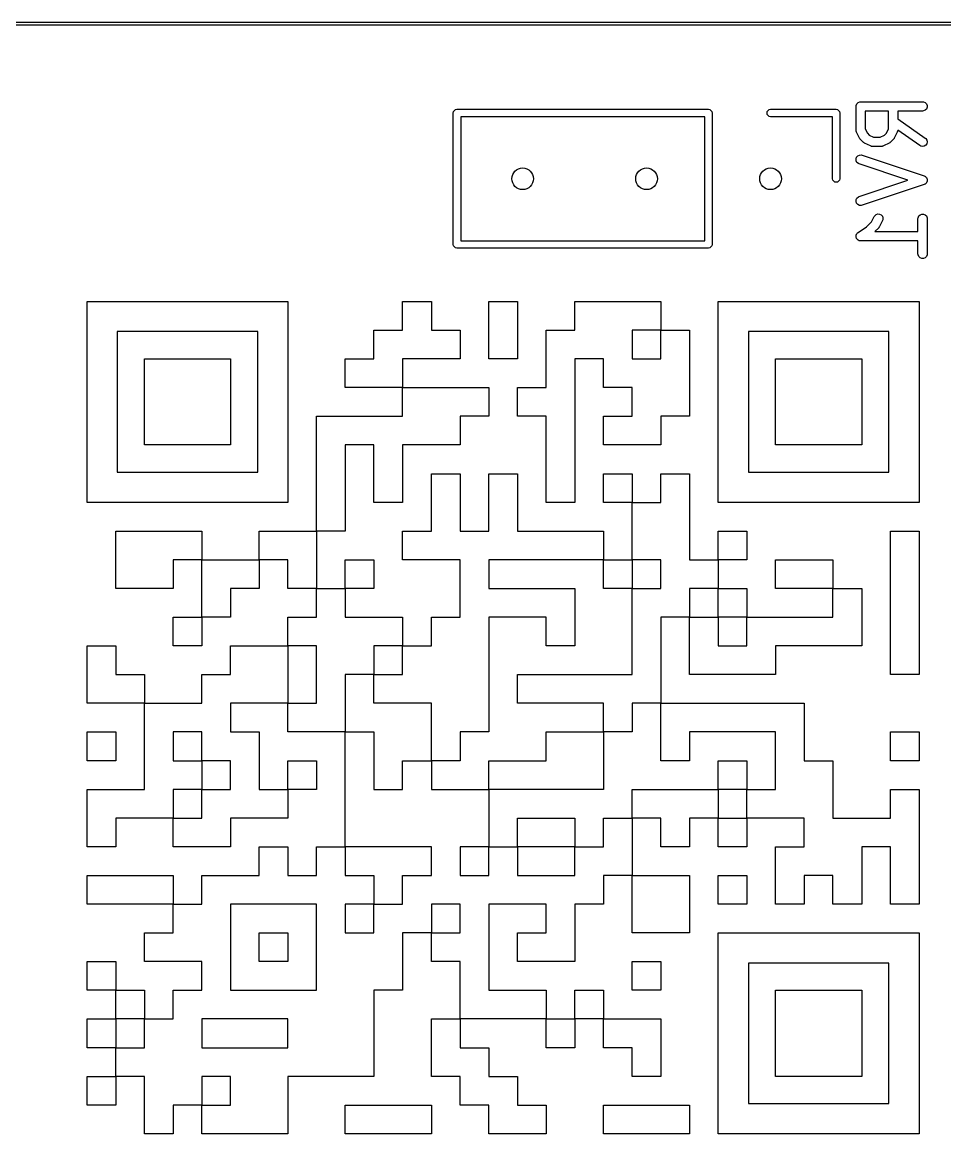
# Model space of a CAD drawing. Header units: millimetres. Extents: x 113.4 to 170.4, y -113 to -74.5.
# Drawn here: x 130.32 to 145.21, y -92.41 to -74.47 of the extents above; entities that cross this region are included whole.
import ezdxf

# ---------------------------------------------------------------- set-up
doc = ezdxf.new("R2010")
doc.units = ezdxf.units.MM
doc.layers.add('B.Silkscreen', color=31, linetype='CONTINUOUS', true_color=0xe8b2a7)

msp = doc.modelspace()

# ---------------------------------------------------------------- linework, layer by layer
at = {"layer": 'B.Silkscreen', "linetype": 'CONTINUOUS'}
for p, q in [((115.4, -74.475), (168.4, -74.475)), ((168.4, -74.525), (115.4, -74.525)), ((143.779819, -75.833333), (143.78126, -75.818701)), ((143.779819, -76.214285), (143.779819, -75.833333)), ((143.78126, -75.818701), (143.792459, -75.791665)), ((143.792459, -75.791665), (143.813151, -75.770973)), ((143.813151, -75.770973), (143.840187, -75.759774)), ((143.840187, -75.759774), (143.854819, -75.758333)), ((143.854819, -75.758333), (144.854819, -75.758333)), ((144.854819, -75.758333), (144.869451, -75.759774)), ((144.869451, -75.759774), (144.896487, -75.770973)), ((144.896487, -75.770973), (144.917179, -75.791665)), ((144.917179, -75.791665), (144.928378, -75.818701)), ((144.928378, -75.847965), (144.917179, -75.875001)), ((144.928378, -75.818701), (144.928378, -75.847965)), ((137.28, -75.94), (137.284567, -75.917039)), ((137.28, -78.06), (137.28, -75.94)), ((137.284567, -75.917039), (137.317039, -75.884567)), ((137.317039, -75.884567), (137.34, -75.88)), ((137.34, -75.88), (141.4, -75.88)), ((137.4, -76), (137.4, -78)), ((141.34, -76), (137.4, -76)), ((141.34, -78), (141.34, -76)), ((141.4, -75.88), (141.422961, -75.884567)), ((141.422961, -75.884567), (141.455433, -75.917039)), ((141.455433, -75.917039), (141.46, -75.94)), ((141.46, -75.94), (141.46, -78.06)), ((142.344567, -75.917039), (142.377039, -75.884567)), ((142.344567, -75.962961), (142.344567, -75.917039)), ((142.377039, -75.995433), (142.344567, -75.962961)), ((142.377039, -75.884567), (142.4, -75.88)), ((142.4, -76), (142.377039, -75.995433)), ((142.4, -75.88), (143.46, -75.88)), ((143.4, -76), (142.4, -76)), ((143.4, -77), (143.4, -76)), ((143.46, -75.88), (143.482961, -75.884567)), ((143.482961, -75.884567), (143.515433, -75.917039)), ((143.515433, -75.917039), (143.52, -75.94)), ((143.52, -75.94), (143.52, -77)), ((144.303628, -75.908333), (143.929819, -75.908333)), ((143.929819, -75.908333), (143.929819, -76.19658)), ((144.303628, -76.19658), (144.303628, -75.908333)), ((144.854819, -75.908333), (144.453628, -75.908333)), ((144.453628, -75.908333), (144.453628, -76.032378)), ((144.453628, -76.032378), (144.897829, -76.343319)), ((144.869451, -75.906892), (144.854819, -75.908333)), ((144.896487, -75.895693), (144.869451, -75.906892)), ((144.917179, -75.875001), (144.896487, -75.895693)), ((143.78126, -76.228917), (143.779819, -76.214285)), ((143.929819, -76.19658), (143.964077, -76.265096)), ((144.26937, -76.265096), (144.303628, -76.19658)), ((144.453518, -76.2154), (144.452187, -76.228917)), ((144.81181, -76.466204), (144.453518, -76.2154)), ((143.782291, -76.231406), (143.78126, -76.228917)), ((143.782482, -76.234094), (143.782291, -76.231406)), ((143.787737, -76.247826), (143.782482, -76.234094)), ((143.835356, -76.343064), (143.787737, -76.247826)), ((143.83932, -76.349363), (143.835356, -76.343064)), ((143.840078, -76.351191), (143.83932, -76.349363)), ((143.841766, -76.353247), (143.840078, -76.351191)), ((143.843188, -76.355507), (143.841766, -76.353247)), ((143.844686, -76.356806), (143.843188, -76.355507)), ((143.849405, -76.362556), (143.844686, -76.356806)), ((143.897024, -76.410175), (143.849405, -76.362556)), ((143.964077, -76.265096), (143.994484, -76.295503)), ((143.994484, -76.295503), (144.063, -76.329761)), ((144.063, -76.329761), (144.170447, -76.329761)), ((144.170447, -76.329761), (144.238963, -76.295503)), ((144.238963, -76.295503), (144.26937, -76.265096)), ((144.384042, -76.362556), (144.336423, -76.410175)), ((144.38876, -76.356806), (144.384042, -76.362556)), ((144.390259, -76.355507), (144.38876, -76.356806)), ((144.39168, -76.353247), (144.390259, -76.355507)), ((144.393369, -76.351191), (144.39168, -76.353247)), ((144.394126, -76.349363), (144.393369, -76.351191)), ((144.398091, -76.343064), (144.394126, -76.349363)), ((144.44571, -76.247826), (144.398091, -76.343064)), ((144.450965, -76.234095), (144.44571, -76.247826)), ((144.451156, -76.231405), (144.450965, -76.234095)), ((144.452187, -76.228917), (144.451156, -76.231405)), ((144.897829, -76.343319), (144.908989, -76.35289)), ((144.908989, -76.35289), (144.924716, -76.377569)), ((144.924716, -76.377569), (144.929802, -76.406386)), ((143.902773, -76.414893), (143.897024, -76.410175)), ((143.904073, -76.416392), (143.902773, -76.414893)), ((143.906332, -76.417813), (143.904073, -76.416392)), ((143.908389, -76.419502), (143.906332, -76.417813)), ((143.910216, -76.420259), (143.908389, -76.419502)), ((143.916516, -76.424224), (143.910216, -76.420259)), ((144.011754, -76.471843), (143.916516, -76.424224)), ((144.025485, -76.477098), (144.011754, -76.471843)), ((144.028174, -76.477289), (144.025485, -76.477098)), ((144.030663, -76.47832), (144.028174, -76.477289)), ((144.045295, -76.479761), (144.030663, -76.47832)), ((144.188152, -76.479761), (144.045295, -76.479761)), ((144.202784, -76.47832), (144.188152, -76.479761)), ((144.205273, -76.477288), (144.202784, -76.47832)), ((144.207961, -76.477098), (144.205273, -76.477288)), ((144.221693, -76.471843), (144.207961, -76.477098)), ((144.316931, -76.424224), (144.221693, -76.471843)), ((144.32323, -76.420259), (144.316931, -76.424224)), ((144.325058, -76.419502), (144.32323, -76.420259)), ((144.327114, -76.417813), (144.325058, -76.419502)), ((144.329374, -76.416392), (144.327114, -76.417813)), ((144.330673, -76.414893), (144.329374, -76.416392)), ((144.336423, -76.410175), (144.330673, -76.414893)), ((144.824623, -76.473414), (144.81181, -76.466204)), ((144.853194, -76.479743), (144.824623, -76.473414)), ((144.882012, -76.474658), (144.853194, -76.479743)), ((144.90669, -76.458931), (144.882012, -76.474658)), ((144.923472, -76.434957), (144.90669, -76.458931)), ((144.929802, -76.406386), (144.923472, -76.434957)), ((143.780408, -76.681096), (143.789662, -76.653333)), ((143.782483, -76.710286), (143.780408, -76.681096)), ((143.795569, -76.736459), (143.782483, -76.710286)), ((143.789662, -76.653333), (143.808836, -76.631226)), ((143.817676, -76.755633), (143.795569, -76.736459)), ((143.808836, -76.631226), (143.835009, -76.61814)), ((143.835009, -76.61814), (143.864199, -76.616065)), ((143.864199, -76.616065), (143.878536, -76.619325)), ((143.878536, -76.619325), (144.878536, -76.952658)), ((143.831102, -76.761627), (143.817676, -76.755633)), ((144.617648, -77.023809), (143.831102, -76.761627)), ((143.404567, -77.022961), (143.4, -77)), ((143.437039, -77.055433), (143.404567, -77.022961)), ((143.482961, -77.055433), (143.437039, -77.055433)), ((143.515433, -77.022961), (143.482961, -77.055433)), ((143.52, -77), (143.515433, -77.022961)), ((143.831102, -77.285991), (144.617648, -77.023809)), ((144.878536, -77.09496), (143.878536, -77.428293)), ((144.878536, -76.952658), (144.891961, -76.958652)), ((144.891961, -77.088966), (144.878536, -77.09496)), ((144.891961, -76.958652), (144.896008, -76.962162)), ((144.896008, -77.085455), (144.891961, -77.088966)), ((144.896008, -76.962162), (144.900802, -76.964559)), ((144.900802, -77.083059), (144.896008, -77.085455)), ((144.900802, -76.964559), (144.906966, -76.971666)), ((144.906966, -77.075951), (144.900802, -77.083059)), ((144.906966, -76.971666), (144.914068, -76.977826)), ((144.914068, -77.069792), (144.906966, -77.075951)), ((144.914068, -76.977826), (144.916463, -76.982617)), ((144.916463, -77.065), (144.914068, -77.069792)), ((144.916463, -76.982617), (144.919976, -76.986667)), ((144.919976, -77.060951), (144.916463, -77.065)), ((144.919976, -76.986667), (144.92295, -76.995589)), ((144.92295, -77.052028), (144.919976, -77.060951)), ((144.92295, -76.995589), (144.927155, -77.003999)), ((144.927155, -77.043619), (144.92295, -77.052028)), ((144.927155, -77.003999), (144.927534, -77.009343)), ((144.927534, -77.038274), (144.927155, -77.043619)), ((144.927534, -77.009343), (144.92923, -77.014429)), ((144.92923, -77.033189), (144.927534, -77.038274)), ((144.92923, -77.014429), (144.928563, -77.023809)), ((144.928563, -77.023809), (144.92923, -77.033189)), ((143.795569, -77.311159), (143.817676, -77.291985)), ((143.817676, -77.291985), (143.831102, -77.285991)), ((143.780408, -77.366522), (143.782483, -77.337332)), ((143.789662, -77.394285), (143.780408, -77.366522)), ((143.782483, -77.337332), (143.795569, -77.311159)), ((143.808836, -77.416392), (143.789662, -77.394285)), ((143.835009, -77.429478), (143.808836, -77.416392)), ((143.864199, -77.431553), (143.835009, -77.429478)), ((143.878536, -77.428293), (143.864199, -77.431553)), ((144.031275, -77.693668), (144.073451, -77.609316)), ((144.073451, -77.609316), (144.081283, -77.596873)), ((144.081283, -77.596873), (144.103391, -77.5777)), ((144.103391, -77.5777), (144.131152, -77.568446)), ((144.131152, -77.568446), (144.160342, -77.57052)), ((144.160342, -77.57052), (144.186517, -77.583608)), ((144.186517, -77.583608), (144.20569, -77.605715)), ((144.20569, -77.605715), (144.214944, -77.633477)), ((144.214944, -77.633477), (144.21287, -77.662667)), ((144.779819, -77.642857), (144.78126, -77.628225)), ((144.779819, -77.853571), (144.779819, -77.642857)), ((144.78126, -77.628225), (144.792459, -77.601189)), ((144.792459, -77.601189), (144.813151, -77.580497)), ((144.813151, -77.580497), (144.840187, -77.569298)), ((144.840187, -77.569298), (144.869451, -77.569298)), ((144.869451, -77.569298), (144.896487, -77.580497)), ((144.896487, -77.580497), (144.917179, -77.601189)), ((144.917179, -77.601189), (144.928378, -77.628225)), ((144.928378, -77.628225), (144.929819, -77.642857)), ((144.929819, -77.642857), (144.929819, -78.214285)), ((143.813216, -77.866167), (143.949894, -77.775048)), ((143.949894, -77.775048), (144.031275, -77.693668)), ((144.145947, -77.791128), (144.083504, -77.853571)), ((144.150667, -77.785377), (144.145947, -77.791128)), ((144.152164, -77.784079), (144.150667, -77.785377)), ((144.153583, -77.781824), (144.152164, -77.784079)), ((144.155275, -77.779763), (144.153583, -77.781824)), ((144.156033, -77.77793), (144.155275, -77.779763)), ((144.159996, -77.771636), (144.156033, -77.77793)), ((144.207615, -77.676398), (144.159996, -77.771636)), ((144.21287, -77.662667), (144.207615, -77.676398)), ((137.4, -78), (141.34, -78)), ((143.779819, -77.928492), (143.78126, -77.921287)), ((143.78126, -77.935776), (143.779819, -77.928492)), ((143.78126, -77.913939), (143.784101, -77.907078)), ((143.78126, -77.921287), (143.78126, -77.913939)), ((143.78126, -77.943203), (143.78126, -77.935776)), ((143.784072, -77.949991), (143.78126, -77.943203)), ((143.785498, -77.9572), (143.784072, -77.949991)), ((143.784101, -77.907078), (143.785558, -77.899798)), ((143.789617, -77.963378), (143.785498, -77.9572)), ((143.785558, -77.899798), (143.789646, -77.893692)), ((143.792459, -77.970239), (143.789617, -77.963378)), ((143.789646, -77.893692), (143.792459, -77.886903)), ((143.792459, -77.886903), (143.797709, -77.881652)), ((143.797654, -77.975434), (143.792459, -77.970239)), ((143.801731, -77.981549), (143.797654, -77.975434)), ((143.797709, -77.881652), (143.801841, -77.875483)), ((143.8079, -77.98568), (143.801731, -77.981549)), ((143.801841, -77.875483), (143.813099, -77.866262)), ((143.813151, -77.990931), (143.8079, -77.98568)), ((143.813099, -77.866262), (143.813151, -77.866211)), ((143.813151, -77.866211), (143.813173, -77.866201)), ((143.81994, -77.993743), (143.813151, -77.990931)), ((143.813173, -77.866201), (143.813216, -77.866167)), ((143.826046, -77.997832), (143.81994, -77.993743)), ((143.833326, -77.999288), (143.826046, -77.997832)), ((143.840187, -78.00213), (143.833326, -77.999288)), ((143.854663, -78.003555), (143.840187, -78.00213)), ((143.85474, -78.003571), (143.854663, -78.003555)), ((143.854766, -78.003565), (143.85474, -78.003571)), ((143.854819, -78.003571), (143.854766, -78.003565)), ((144.779819, -78.003571), (143.854819, -78.003571)), ((144.083504, -77.853571), (144.779819, -77.853571)), ((144.779819, -78.214285), (144.779819, -78.003571)), ((137.284567, -78.082961), (137.28, -78.06)), ((137.317039, -78.115433), (137.284567, -78.082961)), ((137.34, -78.12), (137.317039, -78.115433)), ((141.4, -78.12), (137.34, -78.12)), ((141.422961, -78.115433), (141.4, -78.12)), ((141.455433, -78.082961), (141.422961, -78.115433)), ((141.46, -78.06), (141.455433, -78.082961)), ((144.78126, -78.228917), (144.779819, -78.214285)), ((144.792459, -78.255953), (144.78126, -78.228917)), ((144.813151, -78.276645), (144.792459, -78.255953)), ((144.840187, -78.287844), (144.813151, -78.276645)), ((144.869451, -78.287844), (144.840187, -78.287844)), ((144.896487, -78.276645), (144.869451, -78.287844)), ((144.917179, -78.255953), (144.896487, -78.276645)), ((144.928378, -78.228917), (144.917179, -78.255953)), ((144.929819, -78.214285), (144.928378, -78.228917)), ((131.369792, -79.4669), (131.369792, -78.980729)), ((131.369792, -78.980729), (131.855964, -78.980729)), ((131.855964, -78.980729), (134.124766, -78.980729)), ((134.124766, -78.980729), (134.610938, -78.980729)), ((134.610938, -78.980729), (134.610938, -79.4669)), ((136.463021, -79.443749), (136.463021, -78.980729)), ((136.463021, -78.980729), (136.926042, -78.980729)), ((136.926042, -78.980729), (136.926042, -79.443749)), ((137.852083, -79.443749), (137.852083, -78.980729)), ((137.852083, -78.980729), (138.315104, -78.980729)), ((138.315104, -78.980729), (138.315104, -79.443749)), ((139.241146, -79.443749), (139.241146, -78.980729)), ((139.241146, -78.980729), (139.704166, -78.980729)), ((139.704166, -78.980729), (140.167187, -78.980729)), ((140.167187, -78.980729), (140.630208, -78.980729)), ((140.630208, -78.980729), (140.630208, -79.443749)), ((141.55625, -79.4669), (141.55625, -78.980729)), ((141.55625, -78.980729), (142.042422, -78.980729)), ((142.042422, -78.980729), (144.311224, -78.980729)), ((144.311224, -78.980729), (144.797395, -78.980729)), ((144.797395, -78.980729), (144.797395, -79.4669)), ((136, -79.90677), (136, -79.443749)), ((136, -79.443749), (136.463021, -79.443749)), ((136.926042, -79.443749), (137.389063, -79.443749)), ((137.389063, -79.443749), (137.389063, -79.90677)), ((137.852083, -79.90677), (137.852083, -79.443749)), ((138.315104, -79.443749), (138.315104, -79.90677)), ((138.778124, -79.90677), (138.778124, -79.443749)), ((138.778124, -79.443749), (139.241146, -79.443749)), ((140.630208, -79.443749), (140.167187, -79.443749)), ((140.167187, -79.443749), (140.167187, -79.90677)), ((140.630208, -79.90677), (140.630208, -79.443749)), ((140.630208, -79.443749), (141.093229, -79.443749)), ((141.093229, -79.443749), (141.093229, -79.90677)), ((131.369792, -81.735702), (131.369792, -79.4669)), ((134.124766, -79.4669), (131.855964, -79.4669)), ((131.855964, -79.4669), (131.855964, -81.735702)), ((134.124766, -81.735702), (134.124766, -79.4669)), ((134.610938, -79.4669), (134.610938, -81.735702)), ((141.55625, -81.735702), (141.55625, -79.4669)), ((144.311224, -79.4669), (142.042422, -79.4669)), ((142.042422, -79.4669), (142.042422, -81.735702)), ((144.311224, -81.735702), (144.311224, -79.4669)), ((144.797395, -79.4669), (144.797395, -81.735702)), ((132.295834, -81.295833), (132.295834, -79.90677)), ((132.295834, -79.90677), (133.684896, -79.90677)), ((133.684896, -79.90677), (133.684896, -81.295833)), ((135.536979, -80.369791), (135.536979, -79.90677)), ((135.536979, -79.90677), (136, -79.90677)), ((136.926042, -79.90677), (136.463021, -79.90677)), ((136.463021, -79.90677), (136.463021, -80.369791)), ((137.389063, -79.90677), (136.926042, -79.90677)), ((138.315104, -79.90677), (137.852083, -79.90677)), ((138.778124, -80.369791), (138.778124, -79.90677)), ((139.704166, -79.90677), (139.241146, -79.90677)), ((139.241146, -79.90677), (139.241146, -80.369791)), ((139.704166, -80.369791), (139.704166, -79.90677)), ((140.167187, -79.90677), (140.630208, -79.90677)), ((141.093229, -79.90677), (141.093229, -80.369791)), ((142.482291, -81.295833), (142.482291, -79.90677)), ((142.482291, -79.90677), (143.871354, -79.90677)), ((143.871354, -79.90677), (143.871354, -81.295833)), ((136, -80.369791), (135.536979, -80.369791)), ((136.463021, -80.369791), (136, -80.369791)), ((136.463021, -80.832812), (136.463021, -80.369791)), ((136.463021, -80.369791), (136.926042, -80.369791)), ((136.926042, -80.369791), (137.389063, -80.369791)), ((137.389063, -80.369791), (137.852083, -80.369791)), ((137.852083, -80.369791), (137.852083, -80.832812)), ((138.315104, -80.832812), (138.315104, -80.369791)), ((138.315104, -80.369791), (138.778124, -80.369791)), ((139.241146, -80.369791), (139.241146, -80.832812)), ((140.167187, -80.369791), (139.704166, -80.369791)), ((140.167187, -80.832812), (140.167187, -80.369791)), ((141.093229, -80.369791), (141.093229, -80.832812)), ((135.073958, -81.295833), (135.073958, -80.832812)), ((135.073958, -80.832812), (135.536979, -80.832812)), ((135.536979, -80.832812), (136, -80.832812)), ((136, -80.832812), (136.463021, -80.832812)), ((137.852083, -80.832812), (137.389063, -80.832812)), ((137.389063, -80.832812), (137.389063, -81.295833)), ((138.778124, -80.832812), (138.315104, -80.832812)), ((138.778124, -81.295833), (138.778124, -80.832812)), ((139.241146, -80.832812), (139.241146, -81.295833)), ((139.704166, -81.295833), (139.704166, -80.832812)), ((139.704166, -80.832812), (140.167187, -80.832812)), ((141.093229, -80.832812), (140.630208, -80.832812)), ((140.630208, -80.832812), (140.630208, -81.295833)), ((133.684896, -81.295833), (132.295834, -81.295833)), ((135.073958, -81.758853), (135.073958, -81.295833)), ((136, -81.295833), (135.536979, -81.295833)), ((135.536979, -81.295833), (135.536979, -81.758853)), ((136, -81.758853), (136, -81.295833)), ((136.926042, -81.295833), (136.463021, -81.295833)), ((136.463021, -81.295833), (136.463021, -81.758853)), ((137.389063, -81.295833), (136.926042, -81.295833)), ((138.778124, -81.758853), (138.778124, -81.295833)), ((139.241146, -81.295833), (139.241146, -81.758853)), ((140.167187, -81.295833), (139.704166, -81.295833)), ((140.630208, -81.295833), (140.167187, -81.295833)), ((143.871354, -81.295833), (142.482291, -81.295833)), ((131.369792, -82.221874), (131.369792, -81.735702)), ((131.855964, -81.735702), (134.124766, -81.735702)), ((134.610938, -81.735702), (134.610938, -82.221874)), ((135.073958, -82.221874), (135.073958, -81.758853)), ((135.536979, -81.758853), (135.536979, -82.221874)), ((136, -82.221874), (136, -81.758853)), ((136.463021, -81.758853), (136.463021, -82.221874)), ((136.926042, -82.221874), (136.926042, -81.758853)), ((136.926042, -81.758853), (137.389063, -81.758853)), ((137.389063, -81.758853), (137.389063, -82.221874)), ((137.852083, -82.221874), (137.852083, -81.758853)), ((137.852083, -81.758853), (138.315104, -81.758853)), ((138.315104, -81.758853), (138.315104, -82.221874)), ((138.778124, -82.221874), (138.778124, -81.758853)), ((139.241146, -81.758853), (139.241146, -82.221874)), ((139.704166, -82.221874), (139.704166, -81.758853)), ((139.704166, -81.758853), (140.167187, -81.758853)), ((140.167187, -81.758853), (140.167187, -82.221874)), ((140.630208, -82.221874), (140.630208, -81.758853)), ((140.630208, -81.758853), (141.093229, -81.758853)), ((141.093229, -81.758853), (141.093229, -82.221874)), ((141.55625, -82.221874), (141.55625, -81.735702)), ((142.042422, -81.735702), (144.311224, -81.735702)), ((144.797395, -81.735702), (144.797395, -82.221874)), ((131.855964, -82.221874), (131.369792, -82.221874)), ((134.124766, -82.221874), (131.855964, -82.221874)), ((134.610938, -82.221874), (134.124766, -82.221874)), ((135.073958, -82.684895), (135.073958, -82.221874)), ((135.536979, -82.221874), (135.536979, -82.684895)), ((136.463021, -82.221874), (136, -82.221874)), ((136.926042, -82.684895), (136.926042, -82.221874)), ((137.389063, -82.221874), (137.389063, -82.684895)), ((137.852083, -82.684895), (137.852083, -82.221874)), ((138.315104, -82.221874), (138.315104, -82.684895)), ((139.241146, -82.221874), (138.778124, -82.221874)), ((140.167187, -82.221874), (139.704166, -82.221874)), ((140.167187, -82.684895), (140.167187, -82.221874)), ((140.167187, -82.221874), (140.630208, -82.221874)), ((141.093229, -82.221874), (141.093229, -82.684895)), ((142.042422, -82.221874), (141.55625, -82.221874)), ((144.311224, -82.221874), (142.042422, -82.221874)), ((144.797395, -82.221874), (144.311224, -82.221874)), ((131.832812, -83.147916), (131.832812, -82.684895)), ((131.832812, -82.684895), (132.295834, -82.684895)), ((132.295834, -82.684895), (132.758854, -82.684895)), ((132.758854, -82.684895), (133.221875, -82.684895)), ((133.221875, -82.684895), (133.221875, -83.147916)), ((134.147917, -83.147916), (134.147917, -82.684895)), ((134.147917, -82.684895), (134.610938, -82.684895)), ((134.610938, -82.684895), (135.073958, -82.684895)), ((135.073958, -82.684895), (135.073958, -83.147916)), ((135.536979, -82.684895), (135.073958, -82.684895)), ((136.463021, -83.147916), (136.463021, -82.684895)), ((136.463021, -82.684895), (136.926042, -82.684895)), ((137.389063, -82.684895), (137.852083, -82.684895)), ((138.315104, -82.684895), (138.778124, -82.684895)), ((138.778124, -82.684895), (139.241146, -82.684895)), ((139.241146, -82.684895), (139.704166, -82.684895)), ((139.704166, -82.684895), (139.704166, -83.147916)), ((140.167187, -83.147916), (140.167187, -82.684895)), ((141.093229, -82.684895), (141.093229, -83.147916)), ((141.55625, -83.147916), (141.55625, -82.684895)), ((141.55625, -82.684895), (142.019271, -82.684895)), ((142.019271, -82.684895), (142.019271, -83.147916)), ((144.334375, -83.147916), (144.334375, -82.684895)), ((144.334375, -82.684895), (144.797395, -82.684895)), ((144.797395, -82.684895), (144.797395, -83.147916)), ((131.832812, -83.610937), (131.832812, -83.147916)), ((133.221875, -83.147916), (132.758854, -83.147916)), ((132.758854, -83.147916), (132.758854, -83.610937)), ((133.221875, -83.610937), (133.221875, -83.147916)), ((133.221875, -83.147916), (133.684896, -83.147916)), ((133.684896, -83.147916), (134.147917, -83.147916)), ((134.147917, -83.147916), (134.147917, -83.610937)), ((134.610938, -83.147916), (134.147917, -83.147916)), ((134.610938, -83.610937), (134.610938, -83.147916)), ((135.073958, -83.147916), (135.073958, -83.610937)), ((135.536979, -83.610937), (135.536979, -83.147916)), ((135.536979, -83.147916), (136, -83.147916)), ((136, -83.147916), (136, -83.610937)), ((136.926042, -83.147916), (136.463021, -83.147916)), ((137.389063, -83.147916), (136.926042, -83.147916)), ((137.389063, -83.610937), (137.389063, -83.147916)), ((138.315104, -83.147916), (137.852083, -83.147916)), ((137.852083, -83.147916), (137.852083, -83.610937)), ((138.778124, -83.147916), (138.315104, -83.147916)), ((139.241146, -83.147916), (138.778124, -83.147916)), ((139.704166, -83.147916), (139.241146, -83.147916)), ((139.704166, -83.610937), (139.704166, -83.147916)), ((139.704166, -83.147916), (140.167187, -83.147916)), ((140.630208, -83.147916), (140.167187, -83.147916)), ((140.167187, -83.147916), (140.167187, -83.610937)), ((140.630208, -83.610937), (140.630208, -83.147916)), ((141.093229, -83.147916), (141.55625, -83.147916)), ((141.55625, -83.147916), (141.55625, -83.610937)), ((142.019271, -83.147916), (141.55625, -83.147916)), ((142.482291, -83.610937), (142.482291, -83.147916)), ((142.482291, -83.147916), (142.945312, -83.147916)), ((142.945312, -83.147916), (143.408333, -83.147916)), ((143.408333, -83.147916), (143.408333, -83.610937)), ((144.334375, -83.610937), (144.334375, -83.147916)), ((144.797395, -83.147916), (144.797395, -83.610937)), ((132.295834, -83.610937), (131.832812, -83.610937)), ((132.758854, -83.610937), (132.295834, -83.610937)), ((133.221875, -84.073958), (133.221875, -83.610937)), ((134.147917, -83.610937), (133.684896, -83.610937)), ((133.684896, -83.610937), (133.684896, -84.073958)), ((135.073958, -83.610937), (134.610938, -83.610937)), ((135.073958, -84.073958), (135.073958, -83.610937)), ((135.073958, -83.610937), (135.536979, -83.610937)), ((135.536979, -83.610937), (135.536979, -84.073958)), ((136, -83.610937), (135.536979, -83.610937)), ((137.389063, -84.073958), (137.389063, -83.610937)), ((137.852083, -83.610937), (138.315104, -83.610937)), ((138.315104, -83.610937), (138.778124, -83.610937)), ((138.778124, -83.610937), (139.241146, -83.610937)), ((139.241146, -83.610937), (139.241146, -84.073958)), ((140.167187, -83.610937), (139.704166, -83.610937)), ((140.167187, -84.073958), (140.167187, -83.610937)), ((140.167187, -83.610937), (140.630208, -83.610937)), ((141.55625, -83.610937), (141.093229, -83.610937)), ((141.093229, -83.610937), (141.093229, -84.073958)), ((141.55625, -84.073958), (141.55625, -83.610937)), ((141.55625, -83.610937), (142.019271, -83.610937)), ((142.019271, -83.610937), (142.019271, -84.073958)), ((142.945312, -83.610937), (142.482291, -83.610937)), ((143.408333, -83.610937), (142.945312, -83.610937)), ((143.408333, -84.073958), (143.408333, -83.610937)), ((143.408333, -83.610937), (143.871354, -83.610937)), ((143.871354, -83.610937), (143.871354, -84.073958)), ((144.334375, -84.073958), (144.334375, -83.610937)), ((144.797395, -83.610937), (144.797395, -84.073958)), ((132.758854, -84.536978), (132.758854, -84.073958)), ((132.758854, -84.073958), (133.221875, -84.073958)), ((133.221875, -84.073958), (133.221875, -84.536978)), ((133.684896, -84.073958), (133.221875, -84.073958)), ((134.610938, -84.536978), (134.610938, -84.073958)), ((134.610938, -84.073958), (135.073958, -84.073958)), ((135.536979, -84.073958), (136, -84.073958)), ((136, -84.073958), (136.463021, -84.073958)), ((136.463021, -84.073958), (136.463021, -84.536978)), ((136.926042, -84.536978), (136.926042, -84.073958)), ((136.926042, -84.073958), (137.389063, -84.073958)), ((138.315104, -84.073958), (137.852083, -84.073958)), ((137.852083, -84.073958), (137.852083, -84.536978)), ((138.778124, -84.073958), (138.315104, -84.073958)), ((138.778124, -84.536978), (138.778124, -84.073958)), ((139.241146, -84.073958), (139.241146, -84.536978)), ((140.167187, -84.536978), (140.167187, -84.073958)), ((141.093229, -84.073958), (140.630208, -84.073958)), ((140.630208, -84.073958), (140.630208, -84.536978)), ((141.093229, -84.536978), (141.093229, -84.073958)), ((141.093229, -84.073958), (141.55625, -84.073958)), ((141.55625, -84.073958), (141.55625, -84.536978)), ((142.019271, -84.073958), (141.55625, -84.073958)), ((142.019271, -84.536978), (142.019271, -84.073958)), ((142.019271, -84.073958), (142.482291, -84.073958)), ((142.482291, -84.073958), (142.945312, -84.073958)), ((142.945312, -84.073958), (143.408333, -84.073958)), ((143.871354, -84.073958), (143.871354, -84.536978)), ((144.334375, -84.536978), (144.334375, -84.073958)), ((144.797395, -84.073958), (144.797395, -84.536978)), ((131.369792, -85), (131.369792, -84.536978)), ((131.369792, -84.536978), (131.832812, -84.536978)), ((131.832812, -84.536978), (131.832812, -85)), ((133.221875, -84.536978), (132.758854, -84.536978)), ((133.684896, -85), (133.684896, -84.536978)), ((133.684896, -84.536978), (134.147917, -84.536978)), ((134.147917, -84.536978), (134.610938, -84.536978)), ((134.610938, -84.536978), (134.610938, -85)), ((135.073958, -84.536978), (134.610938, -84.536978)), ((135.073958, -85), (135.073958, -84.536978)), ((136.463021, -84.536978), (136, -84.536978)), ((136, -84.536978), (136, -85)), ((136.463021, -85), (136.463021, -84.536978)), ((136.463021, -84.536978), (136.926042, -84.536978)), ((137.852083, -84.536978), (137.852083, -85)), ((139.241146, -84.536978), (138.778124, -84.536978)), ((140.167187, -85), (140.167187, -84.536978)), ((140.630208, -84.536978), (140.630208, -85)), ((141.093229, -85), (141.093229, -84.536978)), ((141.55625, -84.536978), (142.019271, -84.536978)), ((142.945312, -84.536978), (142.482291, -84.536978)), ((142.482291, -84.536978), (142.482291, -85)), ((143.408333, -84.536978), (142.945312, -84.536978)), ((143.871354, -84.536978), (143.408333, -84.536978)), ((144.334375, -85), (144.334375, -84.536978)), ((144.797395, -84.536978), (144.797395, -85)), ((131.369792, -85.46302), (131.369792, -85)), ((131.832812, -85), (132.295834, -85)), ((132.295834, -85), (132.295834, -85.46302)), ((133.221875, -85.46302), (133.221875, -85)), ((133.221875, -85), (133.684896, -85)), ((134.610938, -85), (134.610938, -85.46302)), ((135.073958, -85.46302), (135.073958, -85)), ((136, -85), (135.536979, -85)), ((135.536979, -85), (135.536979, -85.46302)), ((136, -85.46302), (136, -85)), ((136, -85), (136.463021, -85)), ((137.852083, -85), (137.852083, -85.46302)), ((138.315104, -85.46302), (138.315104, -85)), ((138.315104, -85), (138.778124, -85)), ((138.778124, -85), (139.241146, -85)), ((139.241146, -85), (139.704166, -85)), ((139.704166, -85), (140.167187, -85)), ((140.630208, -85), (140.630208, -85.46302)), ((141.55625, -85), (141.093229, -85)), ((142.019271, -85), (141.55625, -85)), ((142.482291, -85), (142.019271, -85)), ((144.797395, -85), (144.334375, -85)), ((131.832812, -85.46302), (131.369792, -85.46302)), ((132.295834, -85.46302), (131.832812, -85.46302)), ((132.295834, -85.926041), (132.295834, -85.46302)), ((132.295834, -85.46302), (132.758854, -85.46302)), ((132.758854, -85.46302), (133.221875, -85.46302)), ((134.147917, -85.46302), (133.684896, -85.46302)), ((133.684896, -85.46302), (133.684896, -85.926041)), ((134.610938, -85.46302), (134.147917, -85.46302)), ((134.610938, -85.926041), (134.610938, -85.46302)), ((134.610938, -85.46302), (135.073958, -85.46302)), ((135.536979, -85.46302), (135.536979, -85.926041)), ((136.463021, -85.46302), (136, -85.46302)), ((136.926042, -85.46302), (136.463021, -85.46302)), ((136.926042, -85.926041), (136.926042, -85.46302)), ((137.852083, -85.46302), (137.852083, -85.926041)), ((138.778124, -85.46302), (138.315104, -85.46302)), ((139.241146, -85.46302), (138.778124, -85.46302)), ((139.704166, -85.46302), (139.241146, -85.46302)), ((139.704166, -85.926041), (139.704166, -85.46302)), ((140.630208, -85.46302), (140.167187, -85.46302)), ((140.167187, -85.46302), (140.167187, -85.926041)), ((140.630208, -85.926041), (140.630208, -85.46302)), ((140.630208, -85.46302), (141.093229, -85.46302)), ((141.093229, -85.46302), (141.55625, -85.46302)), ((141.55625, -85.46302), (142.019271, -85.46302)), ((142.019271, -85.46302), (142.482291, -85.46302)), ((142.482291, -85.46302), (142.945312, -85.46302)), ((142.945312, -85.46302), (142.945312, -85.926041)), ((131.369792, -86.389061), (131.369792, -85.926041)), ((131.369792, -85.926041), (131.832812, -85.926041)), ((131.832812, -85.926041), (131.832812, -86.389061)), ((132.295834, -86.389061), (132.295834, -85.926041)), ((133.221875, -85.926041), (132.758854, -85.926041)), ((132.758854, -85.926041), (132.758854, -86.389061)), ((133.221875, -86.389061), (133.221875, -85.926041)), ((133.684896, -85.926041), (134.147917, -85.926041)), ((134.147917, -85.926041), (134.147917, -86.389061)), ((135.073958, -85.926041), (134.610938, -85.926041)), ((135.536979, -85.926041), (135.073958, -85.926041)), ((135.536979, -86.389061), (135.536979, -85.926041)), ((135.536979, -85.926041), (136, -85.926041)), ((136, -85.926041), (136, -86.389061)), ((136.926042, -86.389061), (136.926042, -85.926041)), ((137.852083, -85.926041), (137.389063, -85.926041)), ((137.389063, -85.926041), (137.389063, -86.389061)), ((138.778124, -86.389061), (138.778124, -85.926041)), ((138.778124, -85.926041), (139.241146, -85.926041)), ((139.241146, -85.926041), (139.704166, -85.926041)), ((139.704166, -85.926041), (139.704166, -86.389061)), ((140.167187, -85.926041), (139.704166, -85.926041)), ((140.630208, -86.389061), (140.630208, -85.926041)), ((141.55625, -85.926041), (141.093229, -85.926041)), ((141.093229, -85.926041), (141.093229, -86.389061)), ((142.019271, -85.926041), (141.55625, -85.926041)), ((142.482291, -85.926041), (142.019271, -85.926041)), ((142.482291, -86.389061), (142.482291, -85.926041)), ((142.945312, -85.926041), (142.945312, -86.389061)), ((144.334375, -86.389061), (144.334375, -85.926041)), ((144.334375, -85.926041), (144.797395, -85.926041)), ((144.797395, -85.926041), (144.797395, -86.389061)), ((131.832812, -86.389061), (131.369792, -86.389061)), ((132.295834, -86.852082), (132.295834, -86.389061)), ((132.758854, -86.389061), (133.221875, -86.389061)), ((133.684896, -86.389061), (133.221875, -86.389061)), ((133.221875, -86.389061), (133.221875, -86.852082)), ((133.684896, -86.852082), (133.684896, -86.389061)), ((134.147917, -86.389061), (134.147917, -86.852082)), ((134.610938, -86.852082), (134.610938, -86.389061)), ((134.610938, -86.389061), (135.073958, -86.389061)), ((135.073958, -86.389061), (135.073958, -86.852082)), ((135.536979, -86.852082), (135.536979, -86.389061)), ((136, -86.389061), (136, -86.852082)), ((136.463021, -86.852082), (136.463021, -86.389061)), ((136.463021, -86.389061), (136.926042, -86.389061)), ((136.926042, -86.389061), (136.926042, -86.852082)), ((137.389063, -86.389061), (136.926042, -86.389061)), ((137.852083, -86.852082), (137.852083, -86.389061)), ((137.852083, -86.389061), (138.315104, -86.389061)), ((138.315104, -86.389061), (138.778124, -86.389061)), ((139.704166, -86.389061), (139.704166, -86.852082)), ((141.093229, -86.389061), (140.630208, -86.389061)), ((141.55625, -86.852082), (141.55625, -86.389061)), ((141.55625, -86.389061), (142.019271, -86.389061)), ((142.019271, -86.389061), (142.019271, -86.852082)), ((142.482291, -86.852082), (142.482291, -86.389061)), ((142.945312, -86.389061), (143.408333, -86.389061)), ((143.408333, -86.389061), (143.408333, -86.852082)), ((144.797395, -86.389061), (144.334375, -86.389061)), ((131.369792, -87.315103), (131.369792, -86.852082)), ((131.369792, -86.852082), (131.832812, -86.852082)), ((131.832812, -86.852082), (132.295834, -86.852082)), ((133.221875, -86.852082), (132.758854, -86.852082)), ((132.758854, -86.852082), (132.758854, -87.315103)), ((133.221875, -87.315103), (133.221875, -86.852082)), ((133.221875, -86.852082), (133.684896, -86.852082)), ((134.147917, -86.852082), (134.610938, -86.852082)), ((134.610938, -86.852082), (134.610938, -87.315103)), ((135.073958, -86.852082), (134.610938, -86.852082)), ((135.536979, -87.315103), (135.536979, -86.852082)), ((136, -86.852082), (136.463021, -86.852082)), ((136.926042, -86.852082), (137.389063, -86.852082)), ((137.389063, -86.852082), (137.852083, -86.852082)), ((137.852083, -86.852082), (137.852083, -87.315103)), ((138.315104, -86.852082), (137.852083, -86.852082)), ((138.778124, -86.852082), (138.315104, -86.852082)), ((139.241146, -86.852082), (138.778124, -86.852082)), ((139.704166, -86.852082), (139.241146, -86.852082)), ((140.167187, -87.315103), (140.167187, -86.852082)), ((140.167187, -86.852082), (140.630208, -86.852082)), ((140.630208, -86.852082), (141.093229, -86.852082)), ((141.093229, -86.852082), (141.55625, -86.852082)), ((141.55625, -86.852082), (141.55625, -87.315103)), ((142.019271, -86.852082), (141.55625, -86.852082)), ((142.019271, -87.315103), (142.019271, -86.852082)), ((142.019271, -86.852082), (142.482291, -86.852082)), ((143.408333, -86.852082), (143.408333, -87.315103)), ((144.334375, -87.315103), (144.334375, -86.852082)), ((144.334375, -86.852082), (144.797395, -86.852082)), ((144.797395, -86.852082), (144.797395, -87.315103)), ((131.369792, -87.778124), (131.369792, -87.315103)), ((132.295834, -87.315103), (131.832812, -87.315103)), ((131.832812, -87.315103), (131.832812, -87.778124)), ((132.758854, -87.315103), (132.295834, -87.315103)), ((132.758854, -87.778124), (132.758854, -87.315103)), ((132.758854, -87.315103), (133.221875, -87.315103)), ((134.147917, -87.315103), (133.684896, -87.315103)), ((133.684896, -87.315103), (133.684896, -87.778124)), ((134.610938, -87.315103), (134.147917, -87.315103)), ((135.536979, -87.778124), (135.536979, -87.315103)), ((137.852083, -87.315103), (137.852083, -87.778124)), ((138.315104, -87.778124), (138.315104, -87.315103)), ((138.315104, -87.315103), (138.778124, -87.315103)), ((138.778124, -87.315103), (139.241146, -87.315103)), ((139.241146, -87.315103), (139.241146, -87.778124)), ((139.704166, -87.778124), (139.704166, -87.315103)), ((139.704166, -87.315103), (140.167187, -87.315103)), ((140.167187, -87.315103), (140.167187, -87.778124)), ((140.630208, -87.315103), (140.167187, -87.315103)), ((140.630208, -87.778124), (140.630208, -87.315103)), ((141.55625, -87.315103), (141.093229, -87.315103)), ((141.093229, -87.315103), (141.093229, -87.778124)), ((141.55625, -87.778124), (141.55625, -87.315103)), ((141.55625, -87.315103), (142.019271, -87.315103)), ((142.482291, -87.315103), (142.019271, -87.315103)), ((142.019271, -87.315103), (142.019271, -87.778124)), ((142.945312, -87.315103), (142.482291, -87.315103)), ((142.945312, -87.778124), (142.945312, -87.315103)), ((143.408333, -87.315103), (143.871354, -87.315103)), ((143.871354, -87.315103), (144.334375, -87.315103)), ((144.797395, -87.315103), (144.797395, -87.778124)), ((131.832812, -87.778124), (131.369792, -87.778124)), ((133.221875, -87.778124), (132.758854, -87.778124)), ((133.684896, -87.778124), (133.221875, -87.778124)), ((134.147917, -88.241145), (134.147917, -87.778124)), ((134.147917, -87.778124), (134.610938, -87.778124)), ((134.610938, -87.778124), (134.610938, -88.241145)), ((135.073958, -88.241145), (135.073958, -87.778124)), ((135.073958, -87.778124), (135.536979, -87.778124)), ((135.536979, -87.778124), (135.536979, -88.241145)), ((136, -87.778124), (135.536979, -87.778124)), ((136.463021, -87.778124), (136, -87.778124)), ((136.926042, -87.778124), (136.463021, -87.778124)), ((136.926042, -88.241145), (136.926042, -87.778124)), ((137.852083, -87.778124), (137.389063, -87.778124)), ((137.389063, -87.778124), (137.389063, -88.241145)), ((137.852083, -88.241145), (137.852083, -87.778124)), ((137.852083, -87.778124), (138.315104, -87.778124)), ((138.315104, -87.778124), (138.315104, -88.241145)), ((138.778124, -87.778124), (138.315104, -87.778124)), ((139.241146, -87.778124), (138.778124, -87.778124)), ((139.241146, -88.241145), (139.241146, -87.778124)), ((139.241146, -87.778124), (139.704166, -87.778124)), ((140.167187, -87.778124), (140.167187, -88.241145)), ((141.093229, -87.778124), (140.630208, -87.778124)), ((142.019271, -87.778124), (141.55625, -87.778124)), ((142.482291, -88.241145), (142.482291, -87.778124)), ((142.482291, -87.778124), (142.945312, -87.778124)), ((144.334375, -87.778124), (143.871354, -87.778124)), ((143.871354, -87.778124), (143.871354, -88.241145)), ((144.334375, -88.241145), (144.334375, -87.778124)), ((144.797395, -87.778124), (144.797395, -88.241145)), ((131.369792, -88.704166), (131.369792, -88.241145)), ((131.369792, -88.241145), (131.832812, -88.241145)), ((131.832812, -88.241145), (132.295834, -88.241145)), ((132.295834, -88.241145), (132.758854, -88.241145)), ((132.758854, -88.241145), (132.758854, -88.704166)), ((133.221875, -88.704166), (133.221875, -88.241145)), ((133.221875, -88.241145), (133.684896, -88.241145)), ((133.684896, -88.241145), (134.147917, -88.241145)), ((134.610938, -88.241145), (135.073958, -88.241145)), ((135.536979, -88.241145), (136, -88.241145)), ((136, -88.241145), (136, -88.704166)), ((136.463021, -88.704166), (136.463021, -88.241145)), ((136.463021, -88.241145), (136.926042, -88.241145)), ((137.389063, -88.241145), (137.852083, -88.241145)), ((138.315104, -88.241145), (138.778124, -88.241145)), ((138.778124, -88.241145), (139.241146, -88.241145)), ((140.167187, -88.241145), (139.704166, -88.241145)), ((139.704166, -88.241145), (139.704166, -88.704166)), ((140.167187, -88.704166), (140.167187, -88.241145)), ((140.167187, -88.241145), (140.630208, -88.241145)), ((140.630208, -88.241145), (141.093229, -88.241145)), ((141.093229, -88.241145), (141.093229, -88.704166)), ((141.55625, -88.704166), (141.55625, -88.241145)), ((141.55625, -88.241145), (142.019271, -88.241145)), ((142.019271, -88.241145), (142.019271, -88.704166)), ((142.482291, -88.704166), (142.482291, -88.241145)), ((143.408333, -88.241145), (142.945312, -88.241145)), ((142.945312, -88.241145), (142.945312, -88.704166)), ((143.408333, -88.704166), (143.408333, -88.241145)), ((143.871354, -88.241145), (143.871354, -88.704166)), ((144.334375, -88.704166), (144.334375, -88.241145)), ((144.797395, -88.241145), (144.797395, -88.704166)), ((131.832812, -88.704166), (131.369792, -88.704166)), ((132.295834, -88.704166), (131.832812, -88.704166)), ((132.758854, -88.704166), (132.295834, -88.704166)), ((132.758854, -89.167186), (132.758854, -88.704166)), ((132.758854, -88.704166), (133.221875, -88.704166)), ((134.147917, -88.704166), (133.684896, -88.704166)), ((133.684896, -88.704166), (133.684896, -89.167186)), ((134.610938, -88.704166), (134.147917, -88.704166)), ((135.073958, -88.704166), (134.610938, -88.704166)), ((135.073958, -89.167186), (135.073958, -88.704166)), ((136, -88.704166), (135.536979, -88.704166)), ((135.536979, -88.704166), (135.536979, -89.167186)), ((136, -89.167186), (136, -88.704166)), ((136, -88.704166), (136.463021, -88.704166)), ((137.389063, -88.704166), (136.926042, -88.704166)), ((136.926042, -88.704166), (136.926042, -89.167186)), ((137.389063, -89.167186), (137.389063, -88.704166)), ((138.315104, -88.704166), (137.852083, -88.704166)), ((137.852083, -88.704166), (137.852083, -89.167186)), ((138.778124, -88.704166), (138.315104, -88.704166)), ((138.778124, -89.167186), (138.778124, -88.704166)), ((139.704166, -88.704166), (139.241146, -88.704166)), ((139.241146, -88.704166), (139.241146, -89.167186)), ((140.167187, -89.167186), (140.167187, -88.704166)), ((141.093229, -88.704166), (141.093229, -89.167186)), ((142.019271, -88.704166), (141.55625, -88.704166)), ((142.945312, -88.704166), (142.482291, -88.704166)), ((143.871354, -88.704166), (143.408333, -88.704166)), ((144.797395, -88.704166), (144.334375, -88.704166)), ((132.295834, -89.630207), (132.295834, -89.167186)), ((132.295834, -89.167186), (132.758854, -89.167186)), ((133.684896, -89.167186), (133.684896, -89.630207)), ((134.147917, -89.630207), (134.147917, -89.167186)), ((134.147917, -89.167186), (134.610938, -89.167186)), ((134.610938, -89.167186), (134.610938, -89.630207)), ((135.073958, -89.630207), (135.073958, -89.167186)), ((135.536979, -89.167186), (136, -89.167186)), ((136.926042, -89.167186), (136.463021, -89.167186)), ((136.463021, -89.167186), (136.463021, -89.630207)), ((136.926042, -89.630207), (136.926042, -89.167186)), ((136.926042, -89.167186), (137.389063, -89.167186)), ((137.852083, -89.167186), (137.852083, -89.630207)), ((138.315104, -89.630207), (138.315104, -89.167186)), ((138.315104, -89.167186), (138.778124, -89.167186)), ((139.241146, -89.167186), (139.241146, -89.630207)), ((140.630208, -89.167186), (140.167187, -89.167186)), ((141.093229, -89.167186), (140.630208, -89.167186)), ((141.55625, -89.653358), (141.55625, -89.167186)), ((141.55625, -89.167186), (142.042422, -89.167186)), ((142.042422, -89.167186), (144.311224, -89.167186)), ((144.311224, -89.167186), (144.797395, -89.167186)), ((144.797395, -89.167186), (144.797395, -89.653358)), ((131.369792, -90.093228), (131.369792, -89.630207)), ((131.369792, -89.630207), (131.832812, -89.630207)), ((131.832812, -89.630207), (131.832812, -90.093228)), ((132.758854, -89.630207), (132.295834, -89.630207)), ((133.221875, -89.630207), (132.758854, -89.630207)), ((133.221875, -90.093228), (133.221875, -89.630207)), ((133.684896, -89.630207), (133.684896, -90.093228)), ((134.610938, -89.630207), (134.147917, -89.630207)), ((135.073958, -90.093228), (135.073958, -89.630207)), ((136.463021, -89.630207), (136.463021, -90.093228)), ((137.389063, -89.630207), (136.926042, -89.630207)), ((137.389063, -90.093228), (137.389063, -89.630207)), ((137.852083, -89.630207), (137.852083, -90.093228)), ((138.778124, -89.630207), (138.315104, -89.630207)), ((139.241146, -89.630207), (138.778124, -89.630207)), ((140.167187, -90.093228), (140.167187, -89.630207)), ((140.167187, -89.630207), (140.630208, -89.630207)), ((140.630208, -89.630207), (140.630208, -90.093228)), ((141.55625, -91.92216), (141.55625, -89.653358)), ((144.311224, -89.653358), (142.042422, -89.653358)), ((142.042422, -89.653358), (142.042422, -91.92216)), ((144.311224, -91.92216), (144.311224, -89.653358)), ((144.797395, -89.653358), (144.797395, -91.92216)), ((131.832812, -90.093228), (131.369792, -90.093228)), ((131.832812, -90.556249), (131.832812, -90.093228)), ((131.832812, -90.093228), (132.295834, -90.093228)), ((132.295834, -90.093228), (132.295834, -90.556249)), ((132.758854, -90.556249), (132.758854, -90.093228)), ((132.758854, -90.093228), (133.221875, -90.093228)), ((133.684896, -90.093228), (134.147917, -90.093228)), ((134.147917, -90.093228), (134.610938, -90.093228)), ((134.610938, -90.093228), (135.073958, -90.093228)), ((136.463021, -90.093228), (136, -90.093228)), ((136, -90.093228), (136, -90.556249)), ((137.389063, -90.556249), (137.389063, -90.093228)), ((137.852083, -90.093228), (138.315104, -90.093228)), ((138.315104, -90.093228), (138.778124, -90.093228)), ((138.778124, -90.093228), (138.778124, -90.556249)), ((139.241146, -90.556249), (139.241146, -90.093228)), ((139.241146, -90.093228), (139.704166, -90.093228)), ((139.704166, -90.093228), (139.704166, -90.556249)), ((140.630208, -90.093228), (140.167187, -90.093228)), ((142.482291, -91.48229), (142.482291, -90.093228)), ((142.482291, -90.093228), (143.871354, -90.093228)), ((143.871354, -90.093228), (143.871354, -91.48229)), ((131.369792, -91.01927), (131.369792, -90.556249)), ((131.369792, -90.556249), (131.832812, -90.556249)), ((131.832812, -90.556249), (131.832812, -91.01927)), ((132.295834, -90.556249), (131.832812, -90.556249)), ((132.295834, -91.01927), (132.295834, -90.556249)), ((132.295834, -90.556249), (132.758854, -90.556249)), ((133.684896, -90.556249), (133.221875, -90.556249)), ((133.221875, -90.556249), (133.221875, -91.01927)), ((134.147917, -90.556249), (133.684896, -90.556249)), ((134.610938, -90.556249), (134.147917, -90.556249)), ((134.610938, -91.01927), (134.610938, -90.556249)), ((136, -90.556249), (136, -91.01927)), ((136.926042, -91.01927), (136.926042, -90.556249)), ((136.926042, -90.556249), (137.389063, -90.556249)), ((137.389063, -90.556249), (137.389063, -91.01927)), ((137.852083, -90.556249), (137.389063, -90.556249)), ((138.315104, -90.556249), (137.852083, -90.556249)), ((138.778124, -90.556249), (138.315104, -90.556249)), ((138.778124, -91.01927), (138.778124, -90.556249)), ((138.778124, -90.556249), (139.241146, -90.556249)), ((139.241146, -90.556249), (139.241146, -91.01927)), ((139.704166, -90.556249), (139.241146, -90.556249)), ((139.704166, -91.01927), (139.704166, -90.556249)), ((139.704166, -90.556249), (140.167187, -90.556249)), ((140.167187, -90.556249), (140.630208, -90.556249)), ((140.630208, -90.556249), (140.630208, -91.01927)), ((131.832812, -91.01927), (131.369792, -91.01927)), ((131.832812, -91.48229), (131.832812, -91.01927)), ((131.832812, -91.01927), (132.295834, -91.01927)), ((133.221875, -91.01927), (133.684896, -91.01927)), ((133.684896, -91.01927), (134.147917, -91.01927)), ((134.147917, -91.01927), (134.610938, -91.01927)), ((136, -91.01927), (136, -91.48229)), ((136.926042, -91.48229), (136.926042, -91.01927)), ((137.389063, -91.01927), (137.852083, -91.01927)), ((137.852083, -91.01927), (137.852083, -91.48229)), ((139.241146, -91.01927), (138.778124, -91.01927)), ((140.167187, -91.01927), (139.704166, -91.01927)), ((140.167187, -91.48229), (140.167187, -91.01927)), ((140.630208, -91.01927), (140.630208, -91.48229)), ((131.369792, -91.945312), (131.369792, -91.48229)), ((131.369792, -91.48229), (131.832812, -91.48229)), ((131.832812, -91.48229), (131.832812, -91.945312)), ((132.295834, -91.48229), (131.832812, -91.48229)), ((132.295834, -91.945312), (132.295834, -91.48229)), ((133.684896, -91.48229), (133.221875, -91.48229)), ((133.221875, -91.48229), (133.221875, -91.945312)), ((133.684896, -91.945312), (133.684896, -91.48229)), ((135.073958, -91.48229), (134.610938, -91.48229)), ((134.610938, -91.48229), (134.610938, -91.945312)), ((135.536979, -91.48229), (135.073958, -91.48229)), ((136, -91.48229), (135.536979, -91.48229)), ((137.389063, -91.48229), (136.926042, -91.48229)), ((137.389063, -91.945312), (137.389063, -91.48229)), ((137.852083, -91.48229), (138.315104, -91.48229)), ((138.315104, -91.48229), (138.315104, -91.945312)), ((140.630208, -91.48229), (140.167187, -91.48229)), ((143.871354, -91.48229), (142.482291, -91.48229)), ((131.832812, -91.945312), (131.369792, -91.945312)), ((132.295834, -92.408332), (132.295834, -91.945312)), ((133.221875, -91.945312), (132.758854, -91.945312)), ((132.758854, -91.945312), (132.758854, -92.408332)), ((133.221875, -92.408332), (133.221875, -91.945312)), ((133.221875, -91.945312), (133.684896, -91.945312)), ((134.610938, -91.945312), (134.610938, -92.408332)), ((135.536979, -92.408332), (135.536979, -91.945312)), ((135.536979, -91.945312), (136, -91.945312)), ((136, -91.945312), (136.463021, -91.945312)), ((136.463021, -91.945312), (136.926042, -91.945312)), ((136.926042, -91.945312), (136.926042, -92.408332)), ((137.852083, -91.945312), (137.389063, -91.945312)), ((137.852083, -92.408332), (137.852083, -91.945312)), ((138.315104, -91.945312), (138.778124, -91.945312)), ((138.778124, -91.945312), (138.778124, -92.408332)), ((139.704166, -92.408332), (139.704166, -91.945312)), ((139.704166, -91.945312), (140.167187, -91.945312)), ((140.167187, -91.945312), (140.630208, -91.945312)), ((140.630208, -91.945312), (141.093229, -91.945312)), ((141.093229, -91.945312), (141.093229, -92.408332)), ((141.55625, -92.408332), (141.55625, -91.92216)), ((142.042422, -91.92216), (144.311224, -91.92216)), ((144.797395, -91.92216), (144.797395, -92.408332)), ((132.758854, -92.408332), (132.295834, -92.408332)), ((133.684896, -92.408332), (133.221875, -92.408332)), ((134.147917, -92.408332), (133.684896, -92.408332)), ((134.610938, -92.408332), (134.147917, -92.408332)), ((136, -92.408332), (135.536979, -92.408332)), ((136.463021, -92.408332), (136, -92.408332)), ((136.926042, -92.408332), (136.463021, -92.408332)), ((138.315104, -92.408332), (137.852083, -92.408332)), ((138.778124, -92.408332), (138.315104, -92.408332)), ((140.167187, -92.408332), (139.704166, -92.408332)), ((140.630208, -92.408332), (140.167187, -92.408332)), ((141.093229, -92.408332), (140.630208, -92.408332)), ((142.042422, -92.408332), (141.55625, -92.408332)), ((144.311224, -92.408332), (142.042422, -92.408332)), ((144.797395, -92.408332), (144.311224, -92.408332))]:
    msp.add_line(p, q, dxfattribs=at)
at = {"layer": 'B.Silkscreen'}
for centre in [(138.4, -77), (138.4, -77), (140.4, -77), (140.4, -77), (142.4, -77), (142.4, -77)]:
    msp.add_circle(centre, 0.175, dxfattribs=at)

doc.saveas('drawing.dxf')
